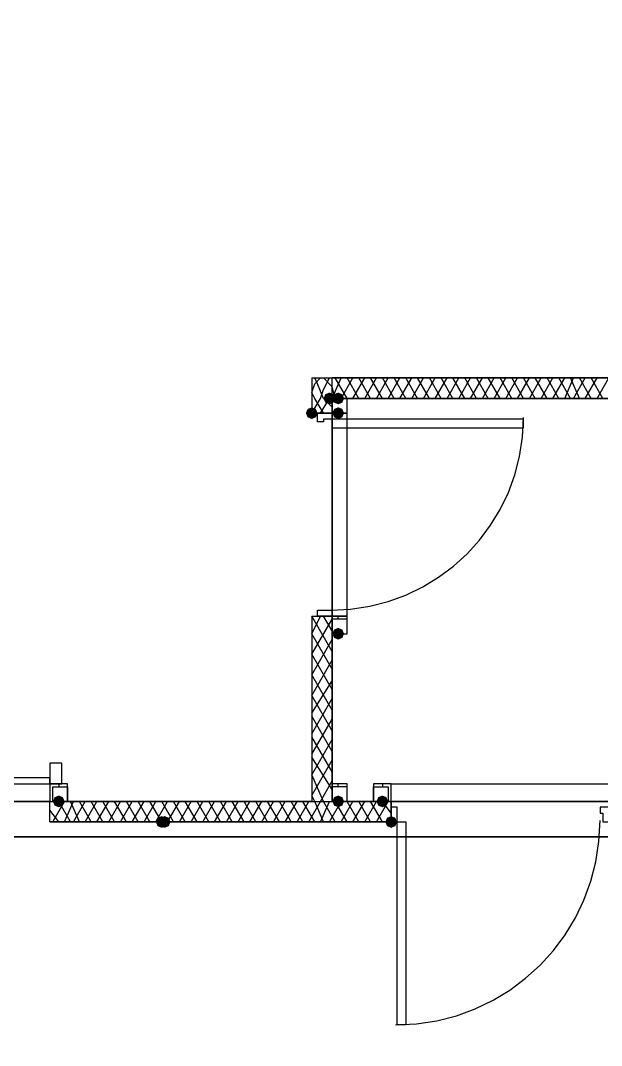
# Model space of a CAD drawing. Header units: millimetres. Extents: x 0 to 420, y 0 to 297.
# Drawn here: x 368.26 to 376.62, y 102.02 to 116.78 of the extents above; entities that cross this region are included whole.
import ezdxf

# ---------------------------------------------------------------- set-up
doc = ezdxf.new("R2010")
doc.units = ezdxf.units.MM
doc.layers.get('0').update_dxf_attribs({"linetype": 'CONTINUOUS'})

msp = doc.modelspace()

# ---------------------------------------------------------------- hatches: boundary and pattern name
at = {"true_color": 0x000007}
for points in [[(372.787333, 111.336667), (372.762462, 111.276871), (372.702667, 111.252), (372.642871, 111.276871), (372.618, 111.336667), (372.642871, 111.396462), (372.702667, 111.421333), (372.762462, 111.396463)], [(372.914333, 111.336667), (372.889462, 111.276871), (372.829667, 111.252), (372.769871, 111.276871), (372.745, 111.336667), (372.769871, 111.396462), (372.829667, 111.421333), (372.889462, 111.396463)], [(372.533333, 111.125), (372.508462, 111.065204), (372.448667, 111.040333), (372.388871, 111.065204), (372.364, 111.125), (372.388871, 111.184796), (372.448667, 111.209667), (372.508462, 111.184796)], [(372.914333, 111.125), (372.889462, 111.065204), (372.829667, 111.040333), (372.769871, 111.065204), (372.745, 111.125), (372.769871, 111.184796), (372.829667, 111.209667), (372.889462, 111.184796)], [(372.914333, 107.95), (372.889462, 107.890204), (372.829667, 107.865333), (372.769871, 107.890204), (372.745, 107.95), (372.769871, 108.009796), (372.829667, 108.034667), (372.889462, 108.009796)], [(368.892667, 105.537), (368.867796, 105.477204), (368.808, 105.452333), (368.748204, 105.477204), (368.723333, 105.537), (368.748204, 105.596796), (368.808, 105.621667), (368.867796, 105.596796)], [(372.914333, 105.537), (372.889462, 105.477204), (372.829667, 105.452333), (372.769871, 105.477204), (372.745, 105.537), (372.769871, 105.596796), (372.829667, 105.621667), (372.889462, 105.596796)], [(373.549333, 105.537), (373.524462, 105.477204), (373.464667, 105.452333), (373.404871, 105.477204), (373.38, 105.537), (373.404871, 105.596796), (373.464667, 105.621667), (373.524462, 105.596796)]]:
    msp.add_hatch(color=0, dxfattribs=at).paths.add_polyline_path(points, flags=0)
h = msp.add_hatch(color=0, dxfattribs=at)
h.paths.add_polyline_path([(368.681, 105.240667), (373.591667, 105.240667)], flags=0)
h.paths.add_polyline_path([(373.591667, 105.240667), (368.681, 105.240667)], flags=0)
at = {"true_color": 0x0000fe}
for points in [[(370.374333, 105.240667), (370.349462, 105.180871), (370.289667, 105.156), (370.229871, 105.180871), (370.205, 105.240667), (370.229871, 105.300462), (370.289667, 105.325333), (370.349462, 105.300463)], [(370.416667, 105.240667), (370.391796, 105.180871), (370.332, 105.156), (370.272204, 105.180871), (370.247333, 105.240667), (370.272204, 105.300462), (370.332, 105.325333), (370.391796, 105.300463)], [(373.676333, 105.240667), (373.651462, 105.180871), (373.591667, 105.156), (373.531871, 105.180871), (373.507, 105.240667), (373.531871, 105.300462), (373.591667, 105.325333), (373.651462, 105.300463)], [(373.676333, 105.240667), (373.651462, 105.180871), (373.591667, 105.156), (373.531871, 105.180871), (373.507, 105.240667), (373.531871, 105.300462), (373.591667, 105.325333), (373.651462, 105.300463)]]:
    msp.add_hatch(color=0, dxfattribs=at).paths.add_polyline_path(points, flags=0)

# ---------------------------------------------------------------- linework, layer by layer
at = {"color": 0, "true_color": 0x000007}
for points in [[(103.970667, 105.029), (389.763, 105.029), (389.763, 222.715667), (103.970667, 222.715667)], [(367.538, 140.038667), (360.045, 140.038667), (360.045, 105.537), (372.745, 105.537), (372.745, 111.633), (389.255, 111.633), (389.255, 122.936), (389.255, 140.038667)], [(372.745, 111.125), (372.956667, 111.125), (372.956667, 111.336667), (372.745, 111.336667), (372.745, 111.125), (372.956667, 111.125), (372.956667, 111.336667), (372.745, 111.336667)], [(372.533333, 111.125), (372.745, 111.125), (372.745, 111.040333), (372.618, 111.040333), (372.618, 110.998), (372.533333, 110.998)], [(372.745, 111.125), (372.533333, 111.125)], [(375.496667, 111.040333), (372.745, 111.040333), (372.745, 110.913333), (375.496667, 110.913333)], [(372.533333, 108.288667), (372.618, 108.288667), (372.745, 108.288667), (372.745, 108.204), (372.533333, 108.204)], [(372.745, 108.204), (372.533333, 108.204)], [(372.745, 107.95), (372.956667, 107.95), (372.956667, 108.161667), (372.745, 108.161667), (372.745, 107.95), (372.956667, 107.95), (372.956667, 108.204), (372.745, 108.204)], [(368.681, 106.087333), (368.681, 105.791), (368.850333, 105.791), (368.850333, 106.087333)], [(361.442, 105.791), (368.681, 105.791), (368.681, 105.875667), (361.442, 105.875667)], [(368.935, 105.791), (368.681, 105.791), (368.681, 105.537), (368.935, 105.537)], [(372.745, 105.537), (372.956667, 105.537), (372.956667, 105.748667), (372.745, 105.748667), (372.745, 105.537), (372.956667, 105.537), (372.956667, 105.791), (372.745, 105.791)], [(373.591667, 105.791), (373.337667, 105.791), (373.337667, 105.537), (373.591667, 105.537)], [(368.935, 105.748667), (368.935, 105.537), (368.723333, 105.537), (368.723333, 105.748667)], [(373.549333, 105.748667), (373.549333, 105.537), (373.337667, 105.537), (373.337667, 105.748667)], [(373.591667, 105.452333), (373.591667, 105.240667), (373.676333, 105.240667), (373.676333, 105.367667), (373.676333, 105.452333)], [(376.597333, 105.452333), (376.597333, 105.367667), (376.639667, 105.367667), (376.639667, 105.240667), (376.724333, 105.240667), (376.724333, 105.452333)], [(368.681, 105.240667), (373.591667, 105.240667)], [(373.591667, 105.240667), (368.681, 105.240667)], [(368.681, 105.240667), (373.591667, 105.240667), (368.681, 105.240667), (373.591667, 105.240667)], [(373.676333, 102.319667), (373.676333, 105.240667), (373.803333, 105.240667), (373.803333, 102.319667)], [(116.078, 96.435333), (377.655667, 96.435333), (377.655667, 105.029), (116.078, 105.029)]]:
    msp.add_lwpolyline(points, close=True, dxfattribs=at)
for points in [[(372.448667, 111.633), (372.745, 111.633)], [(372.448667, 111.633), (372.448667, 111.125)], [(372.448667, 111.421333), (372.491, 111.548333)], [(372.491, 111.548333), (372.575667, 111.633)], [(372.533333, 111.548333), (372.491, 111.633)], [(372.618, 111.336667), (372.533333, 111.548333)], [(372.618, 111.463667), (372.702667, 111.633)], [(372.745, 111.506), (372.618, 111.633)], [(372.745, 111.336667), (372.872, 111.633)], [(389.255, 111.633), (372.745, 111.633)], [(372.956667, 111.336667), (372.787333, 111.633)], [(372.872, 111.336667), (373.041333, 111.633)], [(373.126, 111.336667), (372.956667, 111.633)], [(373.041333, 111.336667), (373.210667, 111.633)], [(373.295333, 111.336667), (373.126, 111.633)], [(373.210667, 111.336667), (373.38, 111.633)], [(373.464667, 111.336667), (373.295333, 111.633)], [(373.38, 111.336667), (373.549333, 111.633)], [(373.634, 111.336667), (373.464667, 111.633)], [(373.549333, 111.336667), (373.718667, 111.633)], [(373.803333, 111.336667), (373.634, 111.633)], [(373.718667, 111.336667), (373.888, 111.633)], [(373.972667, 111.336667), (373.803333, 111.633)], [(373.888, 111.336667), (374.057333, 111.633)], [(374.142, 111.336667), (373.972667, 111.633)], [(374.057333, 111.336667), (374.226667, 111.633)], [(374.311333, 111.336667), (374.142, 111.633)], [(374.226667, 111.336667), (374.396, 111.633)], [(374.480667, 111.336667), (374.311333, 111.633)], [(374.396, 111.336667), (374.565333, 111.633)], [(374.65, 111.336667), (374.480667, 111.633)], [(374.565333, 111.336667), (374.734667, 111.633)], [(374.819333, 111.336667), (374.65, 111.633)], [(374.734667, 111.336667), (374.904, 111.633)], [(374.988667, 111.336667), (374.819333, 111.633)], [(374.904, 111.336667), (375.073333, 111.633)], [(375.158, 111.336667), (374.988667, 111.633)], [(375.073333, 111.336667), (375.242667, 111.633)], [(375.327333, 111.336667), (375.158, 111.633)], [(375.242667, 111.336667), (375.412, 111.633)], [(375.496667, 111.336667), (375.327333, 111.633)], [(375.412, 111.336667), (375.581333, 111.633)], [(375.666, 111.336667), (375.496667, 111.633)], [(375.581333, 111.336667), (375.750667, 111.633)], [(375.835333, 111.336667), (375.666, 111.633)], [(375.750667, 111.336667), (375.92, 111.633)], [(376.004667, 111.336667), (375.835333, 111.633)], [(375.92, 111.336667), (376.089333, 111.633)], [(376.174, 111.336667), (376.004667, 111.633)], [(376.089333, 111.336667), (376.216333, 111.633)], [(376.301, 111.336667), (376.174, 111.633)], [(376.216333, 111.336667), (376.385667, 111.633)], [(376.470333, 111.336667), (376.301, 111.633)], [(376.385667, 111.336667), (376.555, 111.633)], [(376.639667, 111.336667), (376.470333, 111.633)], [(376.555, 111.336667), (376.724333, 111.633)], [(372.491, 111.336667), (372.448667, 111.421333)], [(372.575667, 111.336667), (372.618, 111.463667)], [(372.787333, 111.336667), (372.745, 111.506)], [(372.448667, 111.125), (372.575667, 111.336667)], [(372.618, 111.125), (372.491, 111.336667)], [(372.575667, 111.125), (372.702667, 111.336667)], [(372.745, 111.209667), (372.618, 111.336667)], [(372.702667, 111.336667), (372.745, 111.336667)], [(372.745, 111.125), (372.745, 111.336667)], [(372.745, 111.336667), (389.255, 111.336667)], [(372.448667, 111.125), (372.533333, 111.125), (372.745, 111.125)], [(372.448667, 111.125), (372.533333, 111.125)], [(372.829667, 111.125), (372.745, 111.125), (372.745, 109.643333)], [(372.956667, 109.643333), (372.956667, 111.125), (372.829667, 111.125)], [(372.723833, 108.288667), (373.007339, 108.302982), (373.282656, 108.345001), (373.548389, 108.413328), (373.803145, 108.50657), (374.04553, 108.623333), (374.274151, 108.762223), (374.487613, 108.921847), (374.684523, 109.100811), (374.863486, 109.297721), (375.02311, 109.511183), (375.162001, 109.739803), (375.278764, 109.982188), (375.372006, 110.236944), (375.440333, 110.502677), (375.482351, 110.777994), (375.496667, 111.0615)], [(372.745, 109.643333), (372.745, 108.204), (372.829667, 108.204)], [(372.829667, 108.204), (372.956667, 108.204), (372.956667, 109.643333)], [(372.448667, 107.95), (372.575667, 108.204)], [(372.745, 107.696), (372.448667, 108.204)], [(372.448667, 108.204), (372.533333, 108.204), (372.745, 108.204)], [(372.448667, 108.204), (372.533333, 108.204)], [(372.448667, 108.204), (372.448667, 105.537)], [(372.448667, 107.653667), (372.745, 108.161667)], [(372.745, 107.992333), (372.618, 108.204)], [(372.745, 105.537), (372.745, 108.204)], [(372.829667, 108.161667), (372.829667, 108.204)], [(372.745, 107.442), (372.448667, 107.95)], [(372.448667, 107.357333), (372.745, 107.865333)], [(372.745, 107.145667), (372.448667, 107.653667)], [(372.448667, 107.061), (372.745, 107.569)], [(372.745, 106.849333), (372.448667, 107.357333)], [(372.448667, 106.807), (372.745, 107.272667)], [(372.745, 106.553), (372.448667, 107.061)], [(372.448667, 106.510667), (372.745, 107.018667)], [(372.745, 106.256667), (372.448667, 106.764667)], [(372.448667, 106.214333), (372.745, 106.722333)], [(372.745, 105.960333), (372.448667, 106.468333)], [(372.448667, 105.918), (372.745, 106.426)], [(372.745, 105.706333), (372.448667, 106.172)], [(372.448667, 105.621667), (372.745, 106.129667)], [(365.082667, 105.791), (368.681, 105.791), (368.681, 105.664)], [(368.808, 105.791), (368.808, 105.748667)], [(372.618, 105.537), (372.448667, 105.918)], [(372.575667, 105.537), (372.745, 105.833333)], [(372.829667, 105.748667), (372.829667, 105.791)], [(373.464667, 105.791), (373.464667, 105.748667)], [(373.591667, 105.664), (373.591667, 105.791), (375.158, 105.791)], [(375.158, 105.791), (376.724333, 105.791), (376.724333, 105.664)], [(368.681, 105.664), (368.681, 105.537), (365.082667, 105.537)], [(375.158, 105.537), (373.591667, 105.537), (373.591667, 105.664)], [(376.724333, 105.664), (376.724333, 105.537), (375.158, 105.537)], [(368.681, 105.537), (368.723333, 105.537)], [(368.681, 105.240667), (368.681, 105.537)], [(368.681, 105.240667), (368.681, 105.537)], [(368.723333, 105.240667), (368.892667, 105.537)], [(368.977333, 105.240667), (368.808, 105.537)], [(372.448667, 105.537), (368.850333, 105.537)], [(368.892667, 105.240667), (369.019667, 105.537)], [(369.104333, 105.240667), (368.977333, 105.537)], [(369.019667, 105.240667), (369.189, 105.537)], [(369.273667, 105.240667), (369.104333, 105.537)], [(369.189, 105.240667), (369.358333, 105.537)], [(369.443, 105.240667), (369.273667, 105.537)], [(369.358333, 105.240667), (369.527667, 105.537)], [(369.612333, 105.240667), (369.443, 105.537)], [(369.527667, 105.240667), (369.697, 105.537)], [(369.781667, 105.240667), (369.612333, 105.537)], [(369.697, 105.240667), (369.866333, 105.537)], [(369.951, 105.240667), (369.781667, 105.537)], [(369.866333, 105.240667), (370.035667, 105.537)], [(370.120333, 105.240667), (369.951, 105.537)], [(370.035667, 105.240667), (370.205, 105.537)], [(370.289667, 105.240667), (370.120333, 105.537)], [(370.205, 105.240667), (370.374333, 105.537)], [(370.459, 105.240667), (370.289667, 105.537)], [(370.374333, 105.240667), (370.543667, 105.537)], [(370.628333, 105.240667), (370.459, 105.537)], [(370.543667, 105.240667), (370.713, 105.537)], [(370.797667, 105.240667), (370.628333, 105.537)], [(370.713, 105.240667), (370.882333, 105.537)], [(370.967, 105.240667), (370.797667, 105.537)], [(370.882333, 105.240667), (371.051667, 105.537)], [(371.136333, 105.240667), (370.967, 105.537)], [(371.051667, 105.240667), (371.221, 105.537)], [(371.305667, 105.240667), (371.136333, 105.537)], [(371.221, 105.240667), (371.390333, 105.537)], [(371.475, 105.240667), (371.305667, 105.537)], [(371.390333, 105.240667), (371.559667, 105.537)], [(371.644333, 105.240667), (371.475, 105.537)], [(371.559667, 105.240667), (371.729, 105.537)], [(371.813667, 105.240667), (371.644333, 105.537)], [(371.729, 105.240667), (371.898333, 105.537)], [(371.983, 105.240667), (371.813667, 105.537)], [(371.898333, 105.240667), (372.067667, 105.537)], [(372.152333, 105.240667), (371.983, 105.537)], [(372.067667, 105.240667), (372.237, 105.537)], [(372.321667, 105.240667), (372.152333, 105.537)], [(372.237, 105.240667), (372.406333, 105.537)], [(372.491, 105.240667), (372.321667, 105.537)], [(372.406333, 105.240667), (372.575667, 105.537)], [(372.491, 105.537), (372.448667, 105.621667)], [(372.618, 105.240667), (372.491, 105.537)], [(372.575667, 105.240667), (372.702667, 105.537)], [(372.787333, 105.240667), (372.618, 105.537)], [(372.702667, 105.537), (372.745, 105.537)], [(372.702667, 105.240667), (372.872, 105.537)], [(373.591667, 105.537), (372.745, 105.537)], [(372.956667, 105.240667), (372.787333, 105.537)], [(372.872, 105.240667), (373.041333, 105.537)], [(373.126, 105.240667), (372.956667, 105.537)], [(373.041333, 105.240667), (373.210667, 105.537)], [(373.295333, 105.240667), (373.126, 105.537)], [(373.210667, 105.240667), (373.38, 105.537)], [(373.464667, 105.240667), (373.295333, 105.537)], [(373.38, 105.240667), (373.549333, 105.537)], [(373.591667, 105.367667), (373.464667, 105.537)], [(373.591667, 105.240667), (373.591667, 105.452333), (373.591667, 105.537)], [(373.591667, 105.537), (373.591667, 105.452333), (373.591667, 105.240667), (373.591667, 105.452333)], [(368.808, 105.240667), (368.681, 105.41)], [(368.681, 105.240667), (373.591667, 105.240667), (368.681, 105.240667), (373.591667, 105.240667)], [(368.681, 105.240667), (373.591667, 105.240667)], [(373.549333, 105.240667), (373.591667, 105.283)], [(373.655167, 102.319667), (373.955986, 102.334857), (374.248116, 102.379441), (374.530077, 102.451941), (374.800391, 102.550877), (375.057578, 102.67477), (375.30016, 102.822143), (375.526658, 102.991515), (375.735593, 103.181407), (375.925485, 103.390342), (376.094857, 103.61684), (376.24223, 103.859422), (376.366123, 104.116609), (376.465059, 104.386923), (376.537559, 104.668884), (376.582143, 104.961014), (376.597333, 105.261833)]]:
    msp.add_lwpolyline(points, dxfattribs=at)
at = {"color": 0, "true_color": 0x000008}
msp.add_lwpolyline([(372.745, 111.336667), (372.745, 105.537), (389.255, 105.537), (389.255, 111.336667)], close=True, dxfattribs=at)

doc.saveas('drawing.dxf')
